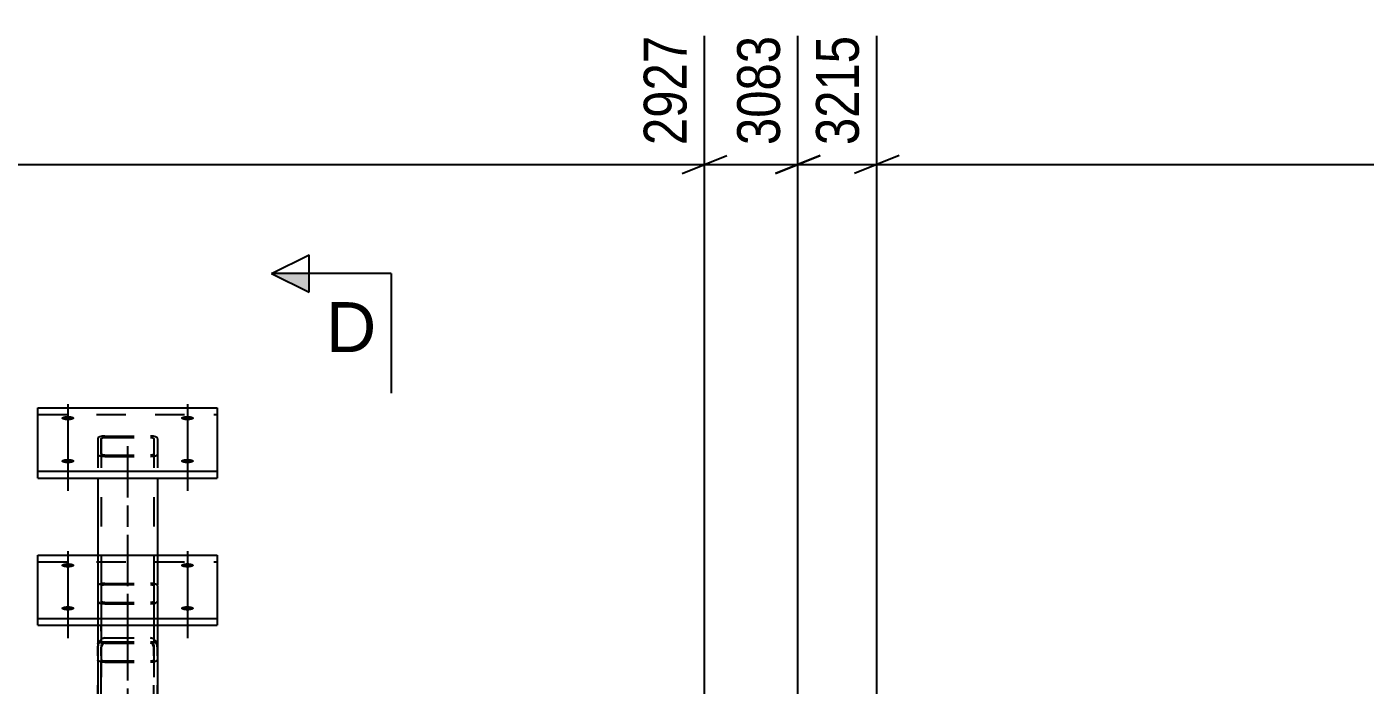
# Model space of a CAD drawing. Header units: millimetres. Extents: x -132 to 1057, y -569 to 272.
# Drawn here: x 64 to 153.5, y 31.8 to 75.9 of the extents above; entities that cross this region are included whole.
import ezdxf

# ---------------------------------------------------------------- set-up
doc = ezdxf.new("R2010")
doc.units = ezdxf.units.MM
doc.linetypes.add('DXK_LINE_DOT2', pattern=[3.9198, 1.9599, -1.9599])
doc.linetypes.add('DXK_LINE_DOT3', pattern=[5.9187, 2.979, -0.9799, 0.9799, -0.9799])
doc.styles.add('Arial', font='arial.ttf', dxfattribs={"height": 0.2})
doc.styles.add('Arial Narrow', font='ARIALN.TTF', dxfattribs={"height": 0.2})

# ---------------------------------------------------------------- blocks, each defined once
blk = doc.blocks.new('Part-335479220-8685 - 3686')
at = {"color": 7, "linetype": 'DXK_LINE_DOT2'}
for p, q in [((68.74, 48.408), (68.703, 48.346)), ((68.844, 48.462), (68.74, 48.408)), ((68.999, 48.497), (68.844, 48.462)), ((68.943, 48.346), (68.961, 48.377)), ((68.961, 48.377), (69.013, 48.404)), ((69.183, 48.51), (68.999, 48.497)), ((69.013, 48.404), (69.091, 48.421)), ((69.091, 48.421), (69.183, 48.428)), ((69.183, 48.51), (72.223, 48.51)), ((69.183, 48.428), (72.223, 48.428)), ((72.407, 48.497), (72.223, 48.51)), ((72.223, 48.428), (72.315, 48.421)), ((72.315, 48.421), (72.393, 48.404)), ((72.393, 48.404), (72.445, 48.377)), ((72.563, 48.462), (72.407, 48.497)), ((72.445, 48.377), (72.463, 48.346)), ((72.667, 48.408), (72.563, 48.462)), ((72.703, 48.346), (72.667, 48.408)), ((68.703, 48.346), (68.703, 33.547)), ((68.943, 47.308), (68.943, 48.346)), ((68.943, 48.346), (68.943, 33.547)), ((72.463, 48.346), (72.463, 45.704)), ((72.463, 48.346), (72.463, 33.547)), ((72.703, 48.346), (72.703, 33.547)), ((68.703, 47.308), (68.74, 47.245)), ((68.74, 47.245), (68.844, 47.192)), ((68.844, 47.192), (68.999, 47.157)), ((68.961, 47.277), (68.943, 47.308)), ((69.013, 47.25), (68.961, 47.277)), ((68.999, 47.157), (69.183, 47.144)), ((69.091, 47.232), (69.013, 47.25)), ((69.183, 47.226), (69.091, 47.232)), ((69.183, 47.226), (72.223, 47.226)), ((69.183, 47.144), (72.223, 47.144)), ((72.315, 47.232), (72.223, 47.226)), ((72.223, 47.144), (72.407, 47.157)), ((72.393, 47.25), (72.315, 47.232)), ((72.445, 47.277), (72.393, 47.25)), ((72.407, 47.157), (72.563, 47.192)), ((72.463, 47.308), (72.445, 47.277)), ((72.563, 47.192), (72.667, 47.245)), ((72.667, 47.245), (72.703, 47.308)), ((68.703, 40.547), (68.703, 33.547)), ((72.703, 40.547), (72.703, 33.547)), ((68.703, 34.584), (68.74, 34.647)), ((68.74, 34.647), (68.844, 34.7)), ((68.844, 34.7), (68.999, 34.736)), ((68.961, 34.616), (68.943, 34.584)), ((69.013, 34.642), (68.961, 34.616)), ((68.999, 34.736), (69.183, 34.748)), ((69.091, 34.66), (69.013, 34.642)), ((69.183, 34.666), (69.091, 34.66)), ((69.183, 34.748), (72.223, 34.748)), ((69.183, 34.666), (72.223, 34.666)), ((72.223, 34.748), (72.407, 34.736)), ((72.315, 34.66), (72.223, 34.666)), ((72.393, 34.642), (72.315, 34.66)), ((72.445, 34.616), (72.393, 34.642)), ((72.407, 34.736), (72.563, 34.7)), ((72.463, 34.584), (72.445, 34.616)), ((72.563, 34.7), (72.667, 34.647)), ((72.667, 34.647), (72.703, 34.584)), ((68.74, 33.484), (68.703, 33.547)), ((68.844, 33.431), (68.74, 33.484)), ((68.999, 33.395), (68.844, 33.431)), ((68.943, 33.547), (68.961, 33.515)), ((68.961, 33.515), (69.013, 33.489)), ((69.183, 33.383), (68.999, 33.395)), ((69.013, 33.489), (69.091, 33.471)), ((69.091, 33.471), (69.183, 33.465)), ((69.183, 33.465), (72.223, 33.465)), ((69.183, 33.383), (72.223, 33.383)), ((72.223, 33.465), (72.315, 33.471)), ((72.407, 33.395), (72.223, 33.383)), ((72.315, 33.471), (72.393, 33.489)), ((72.393, 33.489), (72.445, 33.515)), ((72.563, 33.431), (72.407, 33.395)), ((72.445, 33.515), (72.463, 33.547)), ((72.667, 33.484), (72.563, 33.431)), ((72.703, 33.547), (72.667, 33.484))]:
    blk.add_line(p, q, dxfattribs=at)
at = {"color": 7, "linetype": 'DXK_LINE_DOT3'}
blk.add_line((70.703, 47.827), (70.703, 34.066), dxfattribs=at)
at = {"color": 2, "linetype": 'Continuous'}
for p, q in [((68.703, 45.704), (68.703, 40.547)), ((72.703, 45.704), (72.703, 40.547))]:
    blk.add_line(p, q, dxfattribs=at)
blk = doc.blocks.new('Part-335479220-3723 - 3686')
at = {"color": 7, "linetype": 'DXK_LINE_DOT3'}
blk.add_line((70.703, 37.109), (70.703, -136.291), dxfattribs=at)
blk = doc.blocks.new('Part-335479220-3724 - 3686')
at = {"color": 7, "linetype": 'DXK_LINE_DOT2'}
for p, q in [((68.999, 34.968), (68.844, 34.82)), ((69.183, 35.021), (68.999, 34.968)), ((69.183, 35.021), (72.223, 35.021)), ((72.407, 34.968), (72.223, 35.021)), ((72.563, 34.82), (72.407, 34.968)), ((68.74, 34.597), (68.703, 34.335)), ((68.703, -103.378), (68.703, 34.335)), ((68.844, 34.82), (68.74, 34.597)), ((68.943, 34.335), (68.961, 34.466)), ((68.943, -103.378), (68.943, 34.335)), ((68.961, 34.466), (69.013, 34.577)), ((69.013, 34.577), (69.091, 34.652)), ((69.091, 34.652), (69.183, 34.678)), ((69.183, 34.678), (72.223, 34.678)), ((72.223, 34.678), (72.315, 34.652)), ((72.315, 34.652), (72.393, 34.577)), ((72.393, 34.577), (72.445, 34.466)), ((72.445, 34.466), (72.463, 34.335)), ((72.463, -103.378), (72.463, 34.335)), ((72.667, 34.597), (72.563, 34.82)), ((72.703, 34.335), (72.667, 34.597)), ((72.703, -103.378), (72.703, 34.335))]:
    blk.add_line(p, q, dxfattribs=at)
blk = doc.blocks.new('Part-335479220-8686 - 3686')
at = {"color": 2, "linetype": 'Continuous'}
for p, q in [((64.703, 45.704), (64.703, 50.397)), ((64.703, 50.397), (76.703, 50.397)), ((76.703, 50.397), (76.703, 45.704)), ((64.703, 46.155), (76.703, 46.155)), ((64.703, 45.704), (76.703, 45.704))]:
    blk.add_line(p, q, dxfattribs=at)
at = {"color": 7, "linetype": 'DXK_LINE_DOT2'}
blk.add_line((64.703, 49.946), (76.703, 49.946), dxfattribs=at)
blk = doc.blocks.new('Part-335479220-3887 - 3686')
at = {"color": 7, "linetype": 'DXK_LINE_DOT2'}
for p, q in [((68.844, 34.82), (68.999, 34.968)), ((68.999, 34.968), (69.183, 35.021)), ((69.183, 35.021), (72.223, 35.021)), ((72.223, 35.021), (72.407, 34.968)), ((72.407, 34.968), (72.563, 34.82)), ((68.703, 34.335), (68.74, 34.597)), ((68.703, 34.335), (68.703, 2.157)), ((68.74, 34.597), (68.844, 34.82)), ((68.961, 34.466), (68.943, 34.335)), ((68.943, 34.335), (68.943, 2.157)), ((69.013, 34.577), (68.961, 34.466)), ((69.091, 34.652), (69.013, 34.577)), ((69.183, 34.678), (69.091, 34.652)), ((69.183, 34.678), (72.223, 34.678)), ((72.315, 34.652), (72.223, 34.678)), ((72.393, 34.577), (72.315, 34.652)), ((72.445, 34.466), (72.393, 34.577)), ((72.463, 34.335), (72.445, 34.466)), ((72.463, 34.335), (72.463, 2.157)), ((72.563, 34.82), (72.667, 34.597)), ((72.667, 34.597), (72.703, 34.335)), ((72.703, 34.335), (72.703, 2.157)), ((68.74, 29.731), (68.703, 29.993)), ((68.844, 29.509), (68.74, 29.731)), ((68.943, 29.993), (68.961, 29.862)), ((68.961, 29.862), (69.013, 29.751)), ((69.013, 29.751), (69.091, 29.677)), ((69.091, 29.677), (69.183, 29.651)), ((69.183, 29.651), (72.223, 29.651)), ((72.223, 29.651), (72.315, 29.677)), ((72.315, 29.677), (72.393, 29.751)), ((72.393, 29.751), (72.445, 29.862)), ((72.445, 29.862), (72.463, 29.993)), ((72.667, 29.731), (72.563, 29.509)), ((72.703, 29.993), (72.667, 29.731)), ((68.999, 29.36), (68.844, 29.509)), ((69.183, 29.308), (68.999, 29.36)), ((69.183, 29.308), (72.223, 29.308)), ((72.407, 29.36), (72.223, 29.308)), ((72.563, 29.509), (72.407, 29.36)), ((68.74, 5.588), (68.703, 5.392)), ((68.943, 5.392), (68.961, 5.49)), ((68.961, 5.49), (69.013, 5.573)), ((69.183, 5.903), (68.999, 5.864)), ((69.013, 5.573), (69.091, 5.628)), ((69.091, 5.628), (69.183, 5.647)), ((69.183, 5.903), (72.223, 5.903)), ((69.183, 5.647), (72.223, 5.647)), ((72.407, 5.864), (72.223, 5.903)), ((72.223, 5.647), (72.315, 5.628)), ((72.315, 5.628), (72.393, 5.573)), ((72.393, 5.573), (72.445, 5.49)), ((72.445, 5.49), (72.463, 5.392)), ((72.703, 5.392), (72.667, 5.588)), ((68.703, 2.157), (68.74, 1.962)), ((68.961, 2.059), (68.943, 2.157)), ((69.013, 1.976), (68.961, 2.059)), ((69.091, 1.921), (69.013, 1.976)), ((69.183, 1.902), (69.091, 1.921)), ((69.183, 1.902), (72.223, 1.902)), ((72.315, 1.921), (72.223, 1.902)), ((72.393, 1.976), (72.315, 1.921)), ((72.445, 2.059), (72.393, 1.976)), ((72.463, 2.157), (72.445, 2.059)), ((72.667, 1.962), (72.703, 2.157)), ((68.999, 1.685), (69.183, 1.646)), ((69.183, 1.646), (72.223, 1.646)), ((72.223, 1.646), (72.407, 1.685))]:
    blk.add_line(p, q, dxfattribs=at)
at = {"color": 7, "linetype": 'DXK_LINE_DOT3'}
blk.add_line((70.703, 35.584), (70.703, 0.354), dxfattribs=at)
at = {"color": 7, "linetype": 'DXK_LINE_DOT2'}
for centre, start, end in [((69.204, 5.412), 114.31996, 159.24169), ((72.202, 5.412), 20.75831, 65.68004), ((69.204, 2.137), 200.75831, 245.68004), ((72.202, 2.137), 294.31996, 339.24169)]:
    blk.add_arc(centre, 0.496, start, end, dxfattribs=at)
blk = doc.blocks.new('Part-335479220-8681 - 3686')
at = {"color": 7, "linetype": 'DXK_LINE_DOT3'}
blk.add_line((70.703, 47.376), (70.703, 14.816), dxfattribs=at)
at = {"color": 7, "linetype": 'DXK_LINE_DOT2'}
for p, q in [((68.74, 38.558), (68.703, 38.496)), ((68.844, 38.611), (68.74, 38.558)), ((68.999, 38.647), (68.844, 38.611)), ((68.943, 38.496), (68.961, 38.527)), ((68.961, 38.527), (69.013, 38.554)), ((69.183, 38.659), (68.999, 38.647)), ((69.013, 38.554), (69.091, 38.571)), ((69.091, 38.571), (69.183, 38.578)), ((69.183, 38.659), (72.223, 38.659)), ((69.183, 38.578), (72.223, 38.578)), ((72.407, 38.647), (72.223, 38.659)), ((72.223, 38.578), (72.315, 38.571)), ((72.315, 38.571), (72.393, 38.554)), ((72.393, 38.554), (72.445, 38.527)), ((72.563, 38.611), (72.407, 38.647)), ((72.445, 38.527), (72.463, 38.496)), ((72.667, 38.558), (72.563, 38.611)), ((72.703, 38.496), (72.667, 38.558)), ((68.703, 38.496), (68.703, 35.854)), ((68.943, 38.496), (68.943, 23.697)), ((72.463, 38.496), (72.463, 36.305)), ((72.463, 38.496), (72.463, 23.697)), ((72.703, 38.496), (72.703, 35.854)), ((68.703, 37.458), (68.74, 37.395)), ((68.74, 37.395), (68.844, 37.342)), ((68.844, 37.342), (68.999, 37.307)), ((68.961, 37.427), (68.943, 37.458)), ((69.013, 37.4), (68.961, 37.427)), ((68.999, 37.307), (69.183, 37.294)), ((69.091, 37.382), (69.013, 37.4)), ((69.183, 37.376), (69.091, 37.382)), ((69.183, 37.376), (72.223, 37.376)), ((69.183, 37.294), (72.223, 37.294)), ((72.315, 37.382), (72.223, 37.376)), ((72.223, 37.294), (72.407, 37.307)), ((72.393, 37.4), (72.315, 37.382)), ((72.445, 37.427), (72.393, 37.4)), ((72.407, 37.307), (72.563, 37.342)), ((72.463, 37.458), (72.445, 37.427)), ((72.563, 37.342), (72.667, 37.395)), ((72.667, 37.395), (72.703, 37.458)), ((68.703, 36.305), (68.703, 35.854)), ((68.943, 23.697), (68.943, 35.854)), ((72.703, 36.305), (72.703, 35.854)), ((68.703, 23.697), (68.703, 30.845)), ((72.703, 30.844), (72.703, 23.697)), ((68.703, 24.734), (68.74, 24.797)), ((68.74, 24.797), (68.844, 24.85)), ((68.844, 24.85), (68.999, 24.886)), ((68.961, 24.766), (68.943, 24.734)), ((69.013, 24.792), (68.961, 24.766)), ((68.999, 24.886), (69.183, 24.898)), ((69.091, 24.81), (69.013, 24.792)), ((69.183, 24.816), (69.091, 24.81)), ((69.183, 24.898), (72.223, 24.898)), ((69.183, 24.816), (72.223, 24.816)), ((72.223, 24.898), (72.407, 24.886)), ((72.315, 24.81), (72.223, 24.816)), ((72.393, 24.792), (72.315, 24.81)), ((72.445, 24.766), (72.393, 24.792)), ((72.407, 24.886), (72.563, 24.85)), ((72.463, 24.734), (72.445, 24.766)), ((72.563, 24.85), (72.667, 24.797)), ((72.667, 24.797), (72.703, 24.734)), ((68.74, 23.634), (68.703, 23.697)), ((68.844, 23.581), (68.74, 23.634)), ((68.999, 23.545), (68.844, 23.581)), ((68.943, 23.697), (68.961, 23.665)), ((68.961, 23.665), (69.013, 23.639)), ((69.183, 23.533), (68.999, 23.545)), ((69.013, 23.639), (69.091, 23.621)), ((69.091, 23.621), (69.183, 23.615)), ((69.183, 23.615), (72.223, 23.615)), ((69.183, 23.533), (72.223, 23.533)), ((72.223, 23.615), (72.315, 23.621)), ((72.407, 23.545), (72.223, 23.533)), ((72.315, 23.621), (72.393, 23.639)), ((72.393, 23.639), (72.445, 23.665)), ((72.563, 23.581), (72.407, 23.545)), ((72.445, 23.665), (72.463, 23.697)), ((72.667, 23.634), (72.563, 23.581)), ((72.703, 23.697), (72.667, 23.634))]:
    blk.add_line(p, q, dxfattribs=at)
at = {"color": 2, "linetype": 'Continuous'}
for p, q in [((68.703, 35.854), (68.703, 30.845)), ((72.703, 35.854), (72.703, 30.844))]:
    blk.add_line(p, q, dxfattribs=at)
blk = doc.blocks.new('Part-335479220-8682 - 3686')
at = {"color": 2, "linetype": 'Continuous'}
for p, q in [((64.703, 35.854), (64.703, 40.547)), ((64.703, 40.547), (76.703, 40.547)), ((76.703, 40.547), (76.703, 35.854)), ((64.703, 36.305), (76.703, 36.305)), ((64.703, 35.854), (76.703, 35.854))]:
    blk.add_line(p, q, dxfattribs=at)
at = {"color": 7, "linetype": 'DXK_LINE_DOT2'}
blk.add_line((64.703, 40.096), (76.703, 40.096), dxfattribs=at)
blk = doc.blocks.new('Bolt-335479220-8691 - 3686')
at = {"linetype": 'Continuous'}
for points in [[(66.704, 39.713), (66.612, 39.716), (66.525, 39.726), (66.445, 39.741), (66.377, 39.762), (66.323, 39.788), (66.285, 39.817), (66.266, 39.847), (66.266, 39.879), (66.285, 39.91), (66.323, 39.938), (66.377, 39.964), (66.445, 39.985), (66.525, 40.001), (66.612, 40.01), (66.704, 40.014), (66.795, 40.01), (66.883, 40.001), (66.962, 39.985), (67.031, 39.964), (67.085, 39.938), (67.122, 39.91), (67.141, 39.879), (67.141, 39.847), (67.122, 39.817), (67.085, 39.788), (67.031, 39.762), (66.962, 39.741), (66.883, 39.726), (66.795, 39.716)], [(66.704, 36.839), (66.612, 36.842), (66.525, 36.852), (66.445, 36.867), (66.377, 36.889), (66.323, 36.914), (66.285, 36.943), (66.266, 36.974), (66.266, 37.005), (66.285, 37.036), (66.323, 37.065), (66.377, 37.09), (66.445, 37.111), (66.525, 37.127), (66.612, 37.137), (66.704, 37.14), (66.795, 37.137), (66.883, 37.127), (66.962, 37.111), (67.031, 37.09), (67.085, 37.065), (67.122, 37.036), (67.141, 37.005), (67.141, 36.974), (67.122, 36.943), (67.085, 36.914), (67.031, 36.889), (66.962, 36.867), (66.883, 36.852), (66.795, 36.842)]]:
    blk.add_hatch(color=1, dxfattribs=at).paths.add_polyline_path(points)
at = {"color": 1, "linetype": 'Continuous'}
for p, q in [((66.704, 40.803), (66.704, 37.871)), ((66.704, 37.929), (66.704, 34.997))]:
    blk.add_line(p, q, dxfattribs=at)
blk = doc.blocks.new('Bolt-335479220-8692 - 3686')
at = {"linetype": 'Continuous'}
for points in [[(74.704, 39.713), (74.612, 39.716), (74.525, 39.726), (74.445, 39.741), (74.377, 39.762), (74.323, 39.788), (74.285, 39.817), (74.266, 39.847), (74.266, 39.879), (74.285, 39.91), (74.323, 39.938), (74.377, 39.964), (74.445, 39.985), (74.525, 40.001), (74.612, 40.01), (74.704, 40.014), (74.795, 40.01), (74.883, 40.001), (74.962, 39.985), (75.031, 39.964), (75.085, 39.938), (75.122, 39.91), (75.141, 39.879), (75.141, 39.847), (75.122, 39.817), (75.085, 39.788), (75.031, 39.762), (74.962, 39.741), (74.883, 39.726), (74.795, 39.716)], [(74.704, 36.839), (74.612, 36.842), (74.525, 36.852), (74.445, 36.867), (74.377, 36.889), (74.323, 36.914), (74.285, 36.943), (74.266, 36.974), (74.266, 37.005), (74.285, 37.036), (74.323, 37.065), (74.377, 37.09), (74.445, 37.111), (74.525, 37.127), (74.612, 37.137), (74.704, 37.14), (74.795, 37.137), (74.883, 37.127), (74.962, 37.111), (75.031, 37.09), (75.085, 37.065), (75.122, 37.036), (75.141, 37.005), (75.141, 36.974), (75.122, 36.943), (75.085, 36.914), (75.031, 36.889), (74.962, 36.867), (74.883, 36.852), (74.795, 36.842)]]:
    blk.add_hatch(color=1, dxfattribs=at).paths.add_polyline_path(points)
at = {"color": 1, "linetype": 'Continuous'}
for p, q in [((74.704, 40.803), (74.704, 37.871)), ((74.704, 37.929), (74.704, 34.997))]:
    blk.add_line(p, q, dxfattribs=at)
blk = doc.blocks.new('Bolt-335479220-8695 - 3686')
at = {"linetype": 'Continuous'}
for points in [[(66.704, 49.563), (66.612, 49.566), (66.525, 49.576), (66.445, 49.591), (66.377, 49.613), (66.323, 49.638), (66.285, 49.667), (66.266, 49.698), (66.266, 49.729), (66.285, 49.76), (66.323, 49.789), (66.377, 49.814), (66.445, 49.835), (66.525, 49.851), (66.612, 49.86), (66.704, 49.864), (66.795, 49.86), (66.883, 49.851), (66.962, 49.835), (67.031, 49.814), (67.085, 49.789), (67.122, 49.76), (67.141, 49.729), (67.141, 49.698), (67.122, 49.667), (67.085, 49.638), (67.031, 49.613), (66.962, 49.591), (66.883, 49.576), (66.795, 49.566)], [(66.704, 46.689), (66.612, 46.692), (66.525, 46.702), (66.445, 46.718), (66.377, 46.739), (66.323, 46.764), (66.285, 46.793), (66.266, 46.824), (66.266, 46.855), (66.285, 46.886), (66.323, 46.915), (66.377, 46.94), (66.445, 46.961), (66.525, 46.977), (66.612, 46.987), (66.704, 46.99), (66.795, 46.987), (66.883, 46.977), (66.962, 46.961), (67.031, 46.94), (67.085, 46.915), (67.122, 46.886), (67.141, 46.855), (67.141, 46.824), (67.122, 46.793), (67.085, 46.764), (67.031, 46.739), (66.962, 46.718), (66.883, 46.702), (66.795, 46.692)]]:
    blk.add_hatch(color=1, dxfattribs=at).paths.add_polyline_path(points)
at = {"color": 1, "linetype": 'Continuous'}
for p, q in [((66.704, 50.653), (66.704, 47.721)), ((66.704, 47.779), (66.704, 44.847))]:
    blk.add_line(p, q, dxfattribs=at)
blk = doc.blocks.new('Bolt-335479220-8696 - 3686')
at = {"linetype": 'Continuous'}
for points in [[(74.704, 49.563), (74.612, 49.566), (74.525, 49.576), (74.445, 49.591), (74.377, 49.613), (74.323, 49.638), (74.285, 49.667), (74.266, 49.698), (74.266, 49.729), (74.285, 49.76), (74.323, 49.789), (74.377, 49.814), (74.445, 49.835), (74.525, 49.851), (74.612, 49.86), (74.704, 49.864), (74.795, 49.86), (74.883, 49.851), (74.962, 49.835), (75.031, 49.814), (75.085, 49.789), (75.122, 49.76), (75.141, 49.729), (75.141, 49.698), (75.122, 49.667), (75.085, 49.638), (75.031, 49.613), (74.962, 49.591), (74.883, 49.576), (74.795, 49.566)], [(74.704, 46.689), (74.612, 46.692), (74.525, 46.702), (74.445, 46.718), (74.377, 46.739), (74.323, 46.764), (74.285, 46.793), (74.266, 46.824), (74.266, 46.855), (74.285, 46.886), (74.323, 46.915), (74.377, 46.94), (74.445, 46.961), (74.525, 46.977), (74.612, 46.987), (74.704, 46.99), (74.795, 46.987), (74.883, 46.977), (74.962, 46.961), (75.031, 46.94), (75.085, 46.915), (75.122, 46.886), (75.141, 46.855), (75.141, 46.824), (75.122, 46.793), (75.085, 46.764), (75.031, 46.739), (74.962, 46.718), (74.883, 46.702), (74.795, 46.692)]]:
    blk.add_hatch(color=1, dxfattribs=at).paths.add_polyline_path(points)
at = {"color": 1, "linetype": 'Continuous'}
for p, q in [((74.704, 50.653), (74.704, 47.721)), ((74.704, 47.779), (74.704, 44.847))]:
    blk.add_line(p, q, dxfattribs=at)
blk = doc.blocks.new('StraightDimension-335479220-4257 - 3686')
at = {"color": 7, "linetype": 'Continuous'}
for p, q in [((109.309, -5), (109.309, 75.295)), ((25.841, -5), (25.841, 73.467)), ((27.341, 67.283), (24.341, 66.083)), ((107.809, 66.083), (110.809, 67.283)), ((25.841, 66.683), (109.309, 66.683))]:
    blk.add_line(p, q, dxfattribs=at)
at = {"color": 0, "linetype": 'Continuous'}
blk.add_wipeout([(108.709, 75.895), (104.509, 75.895), (104.509, 67.383), (108.709, 67.383)], dxfattribs=at)
at = {"color": 3, "linetype": 'Continuous', "style": 'Arial Narrow'}
blk.add_text('2927', height=2.8633, rotation=90.00021, dxfattribs=at).set_placement((108.109, 67.983))
blk = doc.blocks.new('StraightDimension-335479220-4273 - 3686')
at = {"color": 7, "linetype": 'Continuous'}
for p, q in [((109.309, -5), (109.309, 75.295)), ((115.56, -5), (115.56, 75.295)), ((107.809, 66.083), (110.809, 67.283)), ((117.06, 67.283), (114.06, 66.083)), ((109.309, 66.683), (115.56, 66.683))]:
    blk.add_line(p, q, dxfattribs=at)
at = {"color": 0, "linetype": 'Continuous'}
blk.add_wipeout([(114.96, 75.895), (110.76, 75.895), (110.76, 67.383), (114.96, 67.383)], dxfattribs=at)
at = {"color": 3, "linetype": 'Continuous', "style": 'Arial Narrow'}
blk.add_text('3083', height=2.8633, rotation=90.00021, dxfattribs=at).set_placement((114.36, 67.983))
blk = doc.blocks.new('StraightDimension-335479220-4289 - 3686')
at = {"color": 7, "linetype": 'Continuous'}
for p, q in [((115.56, -5), (115.56, 75.295)), ((120.84, -5), (120.84, 75.295)), ((114.06, 66.083), (117.06, 67.283)), ((122.34, 67.283), (119.34, 66.083)), ((115.56, 66.683), (120.84, 66.683))]:
    blk.add_line(p, q, dxfattribs=at)
at = {"color": 0, "linetype": 'Continuous'}
blk.add_wipeout([(120.24, 75.895), (116.04, 75.895), (116.04, 67.383), (120.24, 67.383)], dxfattribs=at)
at = {"color": 3, "linetype": 'Continuous', "style": 'Arial Narrow'}
blk.add_text('3215', height=2.8633, rotation=90.00021, dxfattribs=at).set_placement((119.64, 67.983))
blk = doc.blocks.new('StraightDimension-335479220-4298 - 3686')
at = {"color": 7, "linetype": 'Continuous'}
for p, q in [((120.84, -5), (120.84, 75.295)), ((205.448, -5), (205.448, 75.295)), ((122.34, 67.283), (119.34, 66.083)), ((203.948, 66.083), (206.948, 67.283)), ((120.84, 66.683), (205.448, 66.683))]:
    blk.add_line(p, q, dxfattribs=at)
at = {"color": 0, "linetype": 'Continuous'}
blk.add_wipeout([(204.848, 75.895), (200.648, 75.895), (200.648, 67.383), (204.848, 67.383)], dxfattribs=at)
at = {"color": 3, "linetype": 'Continuous', "style": 'Arial Narrow'}
blk.add_text('5330', height=2.8633, rotation=90.00021, dxfattribs=at).set_placement((204.248, 67.983))
blk = doc.blocks.new('SectionMark-335479220-4965 - 3686')
at = {"linetype": 'Continuous'}
blk.add_hatch(color=6, dxfattribs=at).paths.add_polyline_path([(82.843, 59.381), (82.843, 58.131), (80.343, 59.381)])
at = {"color": 6, "linetype": 'Continuous'}
for p, q in [((80.343, 59.381), (82.843, 60.631)), ((82.843, 58.131), (82.843, 60.631)), ((88.343, 59.381), (80.343, 59.381)), ((80.343, 59.381), (82.843, 58.131)), ((88.343, 59.381), (88.343, 51.381))]:
    blk.add_line(p, q, dxfattribs=at)
at = {"color": 0, "linetype": 'Continuous'}
blk.add_wipeout([(87.343, 54.131), (87.343, 57.631), (83.973, 57.631), (83.973, 54.131)], dxfattribs=at)
at = {"color": 3, "linetype": 'Continuous', "style": 'Arial'}
blk.add_text('D', height=3.343, dxfattribs=at).set_placement((83.973, 54.131))

msp = doc.modelspace()

# ---------------------------------------------------------------- block references
for name in ['Part-335479220-8686 - 3686', 'Bolt-335479220-8695 - 3686', 'Bolt-335479220-8696 - 3686', 'Part-335479220-8685 - 3686', 'Part-335479220-8681 - 3686', 'Part-335479220-8682 - 3686', 'Bolt-335479220-8691 - 3686', 'Bolt-335479220-8692 - 3686', 'Part-335479220-3723 - 3686', 'Part-335479220-3887 - 3686', 'Part-335479220-3724 - 3686']:
    msp.add_blockref(name, (0, 0))

# ---------------------------------------------------------------- next in the draw order: block references
msp.add_blockref('StraightDimension-335479220-4257 - 3686', (0, 0))

# ---------------------------------------------------------------- next in the draw order: block references
for name in ['StraightDimension-335479220-4273 - 3686', 'SectionMark-335479220-4965 - 3686']:
    msp.add_blockref(name, (0, 0))

# ---------------------------------------------------------------- next in the draw order: block references
msp.add_blockref('StraightDimension-335479220-4289 - 3686', (0, 0))

# ---------------------------------------------------------------- next in the draw order: block references
msp.add_blockref('StraightDimension-335479220-4298 - 3686', (0, 0))

doc.saveas('drawing.dxf')
